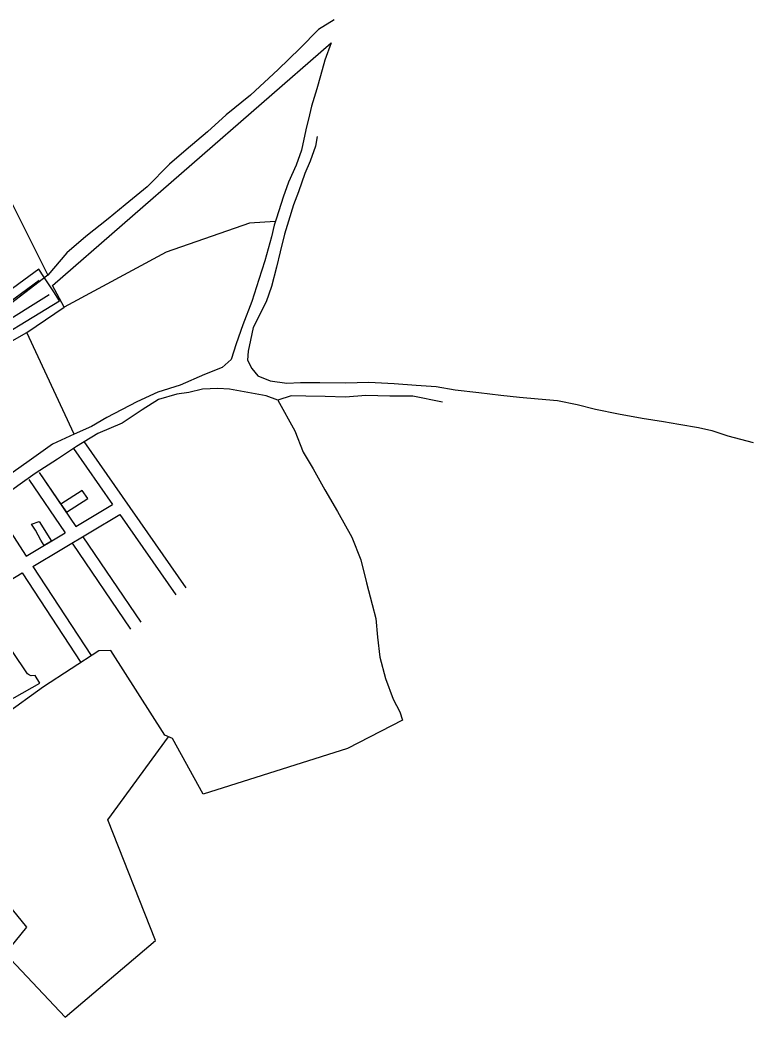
# Model space of a CAD drawing. Header units: millimetres. Extents: x 605783 to 623169, y 1302882 to 1323517.
# Drawn here: x 622556 to 623169, y 1322473 to 1323307 of the extents above; entities that cross this region are included whole.
import ezdxf

# ---------------------------------------------------------------- set-up
doc = ezdxf.new("R2010")
doc.units = ezdxf.units.MM
doc.linetypes.add('DGN Style 2', pattern=[90.06457, 54.038742, -36.025828])
doc.layers.add('-2', color=1, linetype='Continuous')
doc.layers.add('CVL_CUADCON_LIN', color=8, linetype='Continuous')
doc.layers.add('Nivel 2', color=7, linetype='Continuous', lineweight=0)

msp = doc.modelspace()

# ---------------------------------------------------------------- linework, layer by layer
at = {"layer": '-2', "color": 1, "linetype": 'Continuous'}
for p, q in [((622582.843, 1323084.376), (622816.066, 1323287.387)), ((622512.043, 1323226.326), (622579.002, 1323093.122)), ((622579.002, 1323093.122), (622426.292, 1322976.528)), ((622592.542, 1323066.325), (622582.843, 1323084.376)), ((622561.499, 1323045.257), (622592.542, 1323066.325)), ((622476.39, 1322997.358), (622561.499, 1323045.257)), ((622600.979, 1322960.063), (622561.499, 1323045.257))]:
    msp.add_line(p, q, dxfattribs=at)
for points in [[(622818.343, 1323306.655), (622805.427, 1323298.597), (622789.767, 1323282.726), (622771.522, 1323265.142), (622748.6, 1323243.61), (622728.102, 1323227.355), (622712.482, 1323213.01), (622694.556, 1323197.96), (622680.78, 1323186.11), (622661.987, 1323167.014), (622643.553, 1323151.978), (622629.269, 1323140.14), (622610.842, 1323125.358), (622594.734, 1323111.788), (622579.002, 1323093.122)], [(622816.066, 1323287.387), (622810.612, 1323273.032), (622806.968, 1323259.903), (622803.892, 1323249.047), (622799.448, 1323234.413), (622797.74, 1323227.336), (622794.872, 1323214.695), (622791.13, 1323197.754), (622786.738, 1323185.152), (622780.268, 1323170.824), (622775.882, 1323158.477), (622770.089, 1323140.825)], [(622804.131, 1323209.116), (622802.905, 1323201.01), (622798.259, 1323188.415), (622793.926, 1323178.1), (622788.7, 1323162.723), (622784.354, 1323151.9), (622780.189, 1323138.276), (622776.859, 1323127.427), (622773.176, 1323112.772), (622770.302, 1323099.877), (622766.071, 1323083.711), (622761.673, 1323070.855), (622750.695, 1323049.269), (622748.394, 1323038.902), (622746.627, 1323029.539), (622745.922, 1323021.928), (622749.554, 1323014.968), (622754.483, 1323008.991), (622765.045, 1323004.65), (622778.721, 1323002.771), (622790.424, 1323003.231), (622806.438, 1323003.326), (622828.034, 1323003.022), (622847.363, 1323003.54), (622868.685, 1323002.481), (622886.945, 1323000.992), (622903.695, 1323000.05), (622919.637, 1322997.35), (622939.402, 1322995.059), (622957.897, 1322992.801), (622973.611, 1322991.123), (622989.078, 1322989.706), (623005.307, 1322988.27), (623021.744, 1322985.048), (623037.145, 1322981.09), (623056.356, 1322977.033), (623076.088, 1322973.472), (623094.062, 1322970.719), (623106.716, 1322968.612), (623123.159, 1322965.644), (623134.275, 1322963.068), (623147.631, 1322958.654), (623168.835, 1322953.02)], [(622769.125, 1323137.925), (622747.613, 1323136.574), (622677.859, 1323112.438), (622592.542, 1323066.325)], [(622770.089, 1323140.825), (622768.16, 1323135.026), (622766.126, 1323125.161), (622760.527, 1323105.216), (622755.295, 1323089.584), (622749.481, 1323071.17), (622742.112, 1323051.525), (622736.364, 1323035.653), (622732.213, 1323022.536), (622724.67, 1323015.865), (622710.035, 1323010.14), (622689.728, 1323001.255), (622671.016, 1322995.127), (622653.274, 1322987.193), (622628.283, 1322974.107), (622615.38, 1322966.557), (622600.979, 1322960.063)], [(622600.979, 1322960.063), (622582.717, 1322951.634), (622563.3, 1322937.895), (622543.362, 1322923.66), (622526.037, 1322912.156), (622506.171, 1322900.717), (622496.355, 1322894.613), (622485.511, 1322888.027), (622481.668, 1322886.855), (622477.534, 1322894.082), (622486.623, 1322911.394), (622482.268, 1322919.899), (622465.354, 1322914.487), (622455.568, 1322929.235), (622473.234, 1322944.036), (622465.793, 1322961.012), (622478.606, 1322974.922), (622479.859, 1322984.045), (622478.727, 1322989.414), (622476.39, 1322997.358)], [(622771.235, 1322988.469), (622761.676, 1322992.276), (622746.242, 1322994.963), (622730.808, 1322997.651), (622721.169, 1322998.409), (622708.444, 1322997.72), (622696.935, 1322994.966), (622686.737, 1322993.704), (622671.62, 1322989.008), (622657.929, 1322980.461), (622641.125, 1322969.452), (622620.817, 1322960.567), (622603.003, 1322949.838), (622586.973, 1322939.317), (622568.364, 1322927.337), (622555.93, 1322918.25), (622545.834, 1322911.136), (622534.963, 1322903.533), (622512.466, 1322888.602)], [(622908.948, 1322986.945), (622884.169, 1322991.908), (622865.107, 1322991.892), (622845.042, 1322992.411), (622827.979, 1322991.071), (622810.962, 1322991.511), (622794.707, 1322991.931), (622782.516, 1322992.246), (622771.235, 1322988.469)], [(622771.235, 1322988.469), (622785.57, 1322962.922), (622792.483, 1322945.197), (622801.011, 1322930.99), (622810.724, 1322913.447), (622821.186, 1322895.375), (622833.086, 1322873.961), (622840.728, 1322854.945), (622845.569, 1322835.747), (622850.182, 1322817.572), (622853.436, 1322805.791), (622854.559, 1322790.249), (622856.672, 1322773.665), (622861.293, 1322755.744), (622867.71, 1322738.54), (622873.283, 1322727.97), (622875.639, 1322720.789), (622829.532, 1322697.058)], [(622683.1, 1322705.419), (622676.823, 1322708.379), (622631.634, 1322779.225), (622621.462, 1322778.979), (622575.445, 1322748.889)], [(622575.445, 1322748.889), (622508.629, 1322700.772), (622518.949, 1322657.528), (622491.626, 1322642.722), (622506.235, 1322617.931), (622488.022, 1322601.618), (622495.821, 1322588.702), (622516.508, 1322602.408), (622561.094, 1322547.598), (622543.245, 1322525.681), (622593.465, 1322472.506)], [(622593.465, 1322472.506), (622669.075, 1322536.416), (622628.986, 1322637.393), (622679.961, 1322706.899)], [(622829.532, 1322697.058), (622708.84, 1322658.98), (622683.1, 1322705.419)]]:
    msp.add_lwpolyline(points, dxfattribs=at)
at = {"color": 1, "ltscale": 2}
for p, q in [((622565.329, 1322884.702), (622571.699, 1322887.14)), ((622571.699, 1322887.14), (622582, 1322870.583)), ((622568.558, 1322879.956), (622565.329, 1322884.702)), ((622573.079, 1322871.578), (622568.558, 1322879.956)), ((622575.958, 1322866.951), (622573.079, 1322871.578)), ((622582, 1322870.583), (622575.958, 1322866.951))]:
    msp.add_line(p, q, dxfattribs=at)
at = {"layer": 'CVL_CUADCON_LIN', "color": 1, "ltscale": 0.5, "flags": 128}
for points in [[(622608.978, 1322954.117), (622694.486, 1322831.655)], [(622600.444, 1322948.158), (622633.125, 1322901.353)], [(622571.671, 1322928.116), (622589.884, 1322901.683)], [(622571.671, 1322928.116), (622602.287, 1322882.971)], [(622563.056, 1322922.274), (622593.331, 1322877.633)], [(622532.269, 1322901.745), (622560.739, 1322858.206)], [(622602.287, 1322882.971), (622633.125, 1322901.353)], [(622566.44, 1322849.487), (622639.1, 1322892.797)], [(622639.1, 1322892.797), (622685.952, 1322825.696)], [(622560.739, 1322858.206), (622593.331, 1322877.633)], [(622599.183, 1322869.004), (622648.034, 1322796.969)], [(622608.139, 1322874.342), (622656.648, 1322802.812)], [(622520.228, 1322821.575), (622557.491, 1322844.153)], [(622557.491, 1322844.153), (622606.504, 1322769.197)], [(622566.44, 1322849.487), (622615.215, 1322774.894)]]:
    msp.add_lwpolyline(points, dxfattribs=at)
msp.add_lwpolyline([(622589.884, 1322901.683), (622594.536, 1322894.931), (622612.257, 1322906.199), (622607.605, 1322912.951)], close=True, dxfattribs=at)
at = {"layer": 'Nivel 2', "color": 1, "linetype": 'DGN Style 2', "lineweight": -3}
for p, q in [((622571.43, 1323098.16), (622443.117, 1323003.971)), ((622528.154, 1323057.019), (622575.644, 1323091.83)), ((622534.282, 1323048.284), (622583.946, 1323079.269))]:
    msp.add_line(p, q, dxfattribs=at)
at = {"layer": 'Nivel 2', "color": 1, "linetype": 'Continuous', "lineweight": -3}
for p, q in [((622575.644, 1323091.83), (622571.43, 1323098.16)), ((622583.946, 1323079.269), (622575.644, 1323091.83))]:
    msp.add_line(p, q, dxfattribs=at)
at = {"layer": 'Nivel 2', "color": 1, "linetype": 'Continuous', "lineweight": -3, "flags": 128}
for points in [[(622516.098, 1323027.741), (622588.749, 1323071.62), (622583.946, 1323079.269)], [(622495.476, 1322708.66), (622572.372, 1322751.745), (622568.284, 1322758.33), (622564.958, 1322758.037), (622563.534, 1322758.412), (622561.98, 1322759.7), (622498.999, 1322853.037)]]:
    msp.add_lwpolyline(points, dxfattribs=at)

doc.saveas('drawing.dxf')
